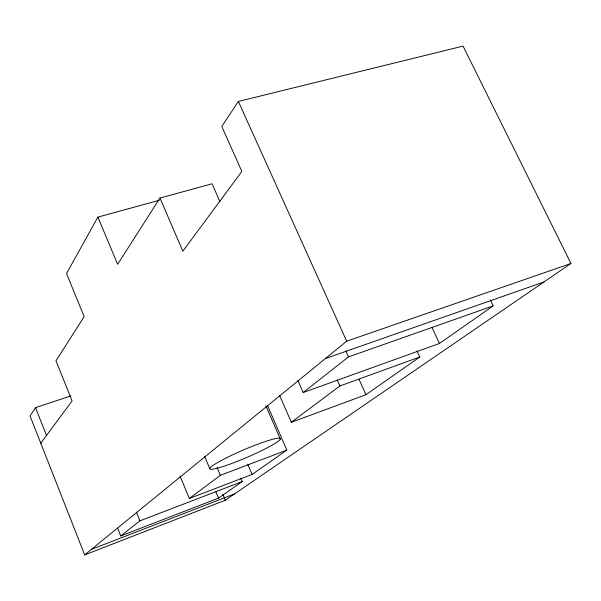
<?xml version="1.0" encoding="UTF-8"?>
<svg xmlns="http://www.w3.org/2000/svg" width="601" height="601" viewBox="0 0 601 601"><rect width="100%" height="100%" fill="white"/><g stroke="black" fill="none" stroke-linecap="round" stroke-linejoin="round"><path stroke-width="0.9" d="M159.273 200.283L97.895 217.111L66.546 273.538L84.178 316.637L55.976 360.773L72.082 400.912L40.778 443.23M219.951 201.711L212.055 183.793L159.956 198.045L117.638 264.275L97.895 217.111M70.978 395.871L35.542 407.658L30.05 415.945L84.681 554.896L225.3 500.25L570.95 263.478L463.048 46.104L238.364 101.441L221.777 126.48L241.857 171.42L182.847 251.195L159.956 198.045M84.681 554.896L346.687 341.195L570.95 263.478M117.616 528.151L120.733 535.949L139.95 520.842L242.165 481.574L240.708 478.133M297.878 380.501L303.174 392.521L348.475 356.911L493.173 305.879L490.333 299.967M180.067 476.075L189.345 498.477L220.357 475.301L286.85 450.104L267.505 405.495M279.69 395.601L291.327 422.27L339.918 385.955L419.791 357.009L417.034 351.052M189.345 498.477L252.097 474.444L286.85 450.104M291.327 422.27L365.964 394.707L419.791 357.009M120.733 535.949L218.531 498.116L242.165 481.574M303.174 392.521L439.481 343.456L493.173 305.879M91.457 549.367L234.585 493.887M325.464 358.496L543.935 281.982M431.946 327.327L439.481 343.456M238.364 101.441L346.687 341.195M359.037 379.344L365.964 394.707M345.778 350.939L348.475 356.911M337.236 379.96L339.918 385.955M265.815 405.622L280.329 439.113A38.389 4.102 -23.2 0 1 225.525 465.7A38.389 4.102 -23.2 0 1 229.379 456.369A38.389 4.102 -23.2 0 1 280.329 439.113M247.71 464.152L252.097 474.444M217.089 467.525L220.357 475.301M222.761 494.21L225.3 500.25M204.686 456.535L209.757 468.63M215.631 491.197L218.531 498.116M136.435 512.142L139.95 520.842M35.542 407.658L46.517 435.47"/></g></svg>
